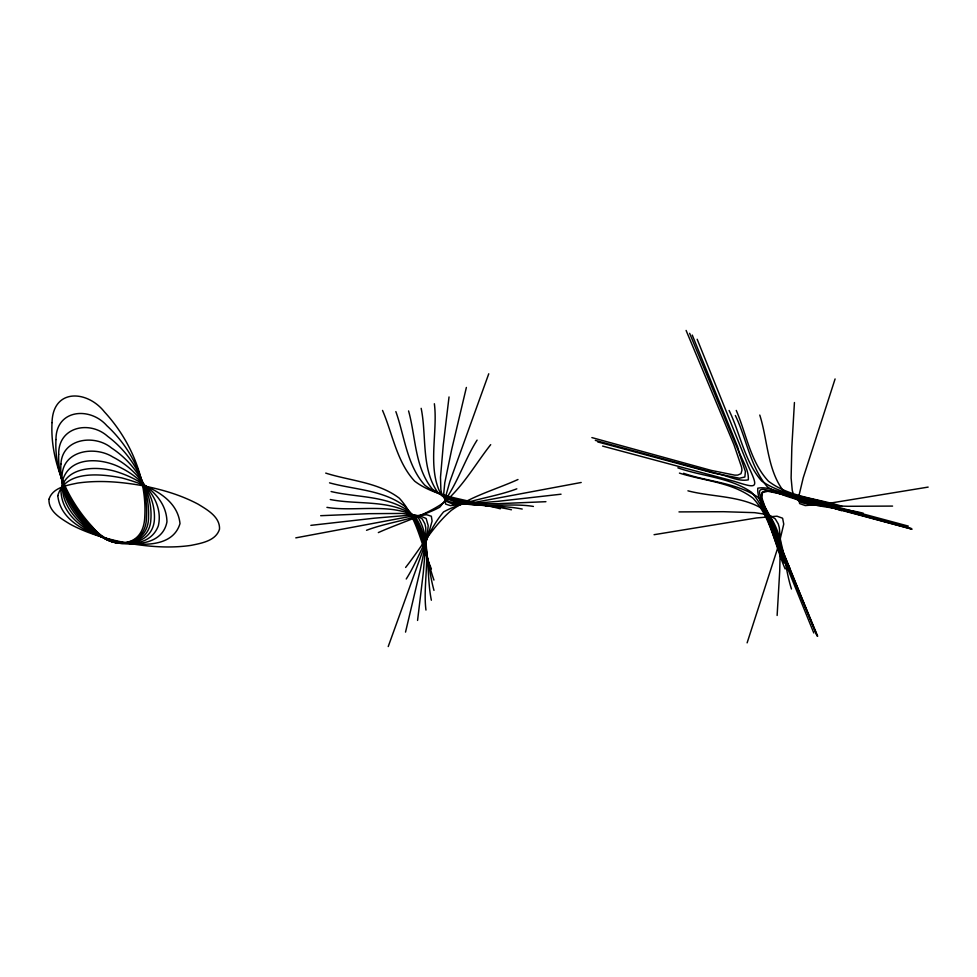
<?xml version="1.0" encoding="UTF-8"?>
<svg xmlns="http://www.w3.org/2000/svg" width="977" height="977" viewBox="0 0 977 977"><rect width="100%" height="100%" fill="white"/><g stroke="black" fill="none" stroke-linecap="round" stroke-linejoin="round"><path stroke-width="1.47" d="M425.972 610.063C422.235 581.608 433.764 544.445 418.547 518.115C392.778 501.946 355.225 512.131 326.929 507.368M434.362 403.745C438.099 432.188 426.57 469.363 441.799 495.693C467.556 511.85 505.121 501.665 533.405 506.44M777.13 615.473L779.719 571.008L780.44 539.939L779.304 527.69L778.29 523.99L775.298 518.934L770.413 515.673L766.774 514.464L754.598 512.656L723.53 511.704L678.991 511.911M794.435 402.524L791.834 446.99L791.114 478.058L792.262 490.307L793.263 494.008L796.255 499.064L801.152 502.325L804.792 503.534L816.955 505.341L848.024 506.294L892.575 506.086M417.57 620.432L423.334 572.351L426.106 540.025L425.728 527.604L424.934 523.916L422.223 518.934L417.484 515.856L413.857 514.781L401.498 513.438L369.062 513.682L320.676 515.697M449.029 396.955L443.265 445.048L440.493 477.362L440.871 489.782L441.665 493.483L444.364 498.453L449.115 501.543L452.742 502.618L465.089 503.949L497.525 503.705L545.923 501.69M405.528 632.107L420.293 569.701L427.12 536.752L428.207 525.638L426.143 518.469L419.28 515.575L408.105 515.319L374.582 518.164L310.857 525.357M466.371 387.454L451.606 449.86L444.779 482.809L443.692 493.922L445.756 501.091L452.62 503.985L463.782 504.242L497.305 501.396L561.042 494.203M747.124 642.854L778.987 544.042L783.749 524.099L782.601 518.213L776.959 516.198L756.516 517.944L654.065 534.7M835.091 378.942L803.241 477.741L798.478 497.696L799.626 503.57L805.268 505.585L825.699 503.851L928.15 487.096M388.223 646.566L427.169 538.608L432.09 521.12L431.345 516.247L426.656 514.732L408.606 516.772L295.799 537.863M488.756 373.788L449.811 481.734L444.889 499.223L445.634 504.095L450.336 505.622L468.374 503.57L581.193 482.479M477.094 440.114C463.477 461.559 456.296 487.67 439.748 507.21C417.277 519.483 390.263 521.266 366.522 530.291M406.237 579.007C419.854 557.549 427.047 531.451 443.582 511.911C466.053 499.638 493.067 497.843 516.821 488.83M490.698 444.657C475.64 463.757 463.501 485.825 444.865 501.836C424.836 516.076 400.497 522.561 378.331 532.587M405.614 567.454C420.672 548.353 432.823 526.285 451.447 510.263C471.488 496.023 495.827 489.538 517.981 479.512M522.219 509.041C494.863 503.509 461.926 509.493 437.891 492.603C420.928 468.63 426.79 435.669 421.16 408.337M330.287 499.516C357.655 505.048 390.592 499.076 414.627 515.954C431.59 539.927 425.728 572.888 431.358 600.232M511.435 509.786C485.471 503.582 454.647 505.988 432.371 489.098C414.614 467.519 415.799 436.621 408.569 410.926M331.105 491.529C357.069 497.733 387.893 495.327 410.169 512.204C427.926 533.796 426.741 564.694 433.983 590.389M863.302 513.243C837.582 506.489 807.039 508.797 784.653 492.506C767.189 471.012 767.885 440.395 759.776 415.066M687.93 490.82C713.65 497.574 744.193 495.266 766.579 511.557C784.043 533.051 783.346 563.668 791.468 588.997M500.285 508.809C475.286 501.873 446.098 501.763 424.812 485.19C406.762 465.15 404.563 436.035 395.856 411.598M329.518 482.846C354.529 489.782 383.717 489.892 405.003 506.477C423.053 526.518 425.251 555.62 433.947 580.069M841.954 506.257C817.615 498.478 789.379 497.159 768.398 481.185C750.446 461.865 746.379 433.898 736.255 410.425M679.442 473.1C703.794 480.879 732.017 482.186 752.998 498.172C770.951 517.492 775.017 545.459 785.142 568.932M488.231 506.257C463.892 498.478 435.657 497.159 414.675 481.185C396.723 461.865 392.656 433.898 382.532 410.425M325.72 473.1C350.071 480.879 378.294 482.186 399.275 498.172C417.228 517.492 421.295 545.459 431.419 568.932M841.637 510.715C817.431 502.08 789.062 501.531 767.299 486.778C750.251 466.762 746.587 438.624 735.363 415.506M683.607 473.283C707.812 481.905 736.182 482.467 757.944 497.22C774.993 517.224 778.657 545.374 789.88 568.48M835.469 505.573C811.362 496.988 783.188 496.047 761.694 481.063C744.401 461.364 740.322 433.47 729.098 410.474M677.83 467.824C701.938 476.41 730.112 477.35 751.606 492.347C768.899 512.033 772.978 539.927 784.201 562.923M602.601 446.086L734.521 481.392C758.079 489.025 758.665 488.366 748.235 465.895L697.163 339.251M911.626 529.07L779.719 493.764C756.149 486.131 755.563 486.802 766.005 509.261L817.065 635.917M597.753 441.946L714.492 473.332C725.52 474.346 737.195 482.064 748.309 479.841C749.151 468.545 740.065 457.895 737.708 447.075L692.253 335.05M908.317 526.102L791.578 494.704C780.55 493.69 768.875 485.972 757.761 488.195C756.906 499.503 766.005 510.153 768.362 520.961L813.804 632.986M595.323 440.383L718.608 474.016L739.491 478.229L744.853 476.996L745.402 471.537L738.575 451.337L689.628 333.304M911.993 529.131L788.708 495.498L767.824 491.284L762.475 492.518L761.926 497.977L768.74 518.176L817.688 636.21M591.879 437.586L711.158 470.389L734.753 475.14L737.684 475.103L740.981 473.686L741.958 470.242L741.628 467.336L733.886 444.535L686.098 330.434M911.236 528.398L791.968 495.595L768.362 490.845L765.431 490.881L762.145 492.298L761.168 495.742L761.498 498.661L769.229 521.449L817.028 635.551M100.142 536.165C118.107 545.96 149.725 549.025 158.372 525.699C163.977 500.542 142.166 478.583 121.453 468.068C103.501 458.286 71.883 455.221 63.236 478.535C57.533 505.036 81.36 527.873 103.635 537.704C121.209 548.854 152.644 544.678 154.378 519.898C155.929 492.86 135.876 468.801 112.844 457.004C95.27 445.854 63.835 450.031 62.088 474.798C60.501 500.077 78.319 522.732 99.043 535.249M57.79 495.595C60.574 523.183 92.778 534.92 115.97 541.282C136.719 545.398 172.306 549.306 180 523.599C177.203 496.011 145.011 484.274 121.807 477.924C101.058 473.796 65.471 469.888 57.79 495.595M60.977 490.307C61.343 516.589 88.186 533.015 110.609 540.196C129.538 546.424 162.365 546.619 166.945 521.852C166.578 495.583 139.735 479.145 117.313 471.964C98.384 465.748 65.557 465.54 60.977 490.307M58.693 454.293C57.582 485.557 74.777 516.125 99.52 534.541C117.57 550.869 149.066 544.25 148.553 516.638C149.664 485.386 132.469 454.818 107.726 436.389C89.664 420.073 58.18 426.68 58.693 454.293M48.96 499.32C48.374 511.606 61.27 518.738 70.332 524.295C88.626 534.053 108.826 539.683 129.135 543.383C149.505 546.802 170.413 548.366 190.93 545.398C201.347 543.249 215.893 540.928 219.52 529.168C220.106 516.882 207.209 509.762 198.148 504.193C179.853 494.435 159.654 488.805 139.345 485.117C118.974 481.685 98.066 480.122 77.549 483.09C67.132 485.239 52.587 487.56 48.96 499.32M55.97 439.54C54.114 473.808 70.698 507.869 95.648 530.804C112.563 550.1 146.587 547.083 146.465 516.906C148.333 482.638 131.736 448.565 106.798 425.642C89.872 406.334 55.86 409.351 55.97 439.54M52.025 422.601C50.022 460.802 66.717 498.893 92.339 526.713C109.619 548.732 143.973 550.466 144.804 516.064C146.806 477.875 130.124 439.772 104.502 411.964C87.222 389.945 52.868 388.211 52.025 422.601M60.94 464.002C58.779 492.762 76.841 520.228 100.277 535.567C117.142 549.611 149.664 545.264 150.861 519.556C153.023 490.796 134.973 463.318 111.525 447.991C94.659 433.947 62.137 438.282 60.94 464.002"/></g></svg>
